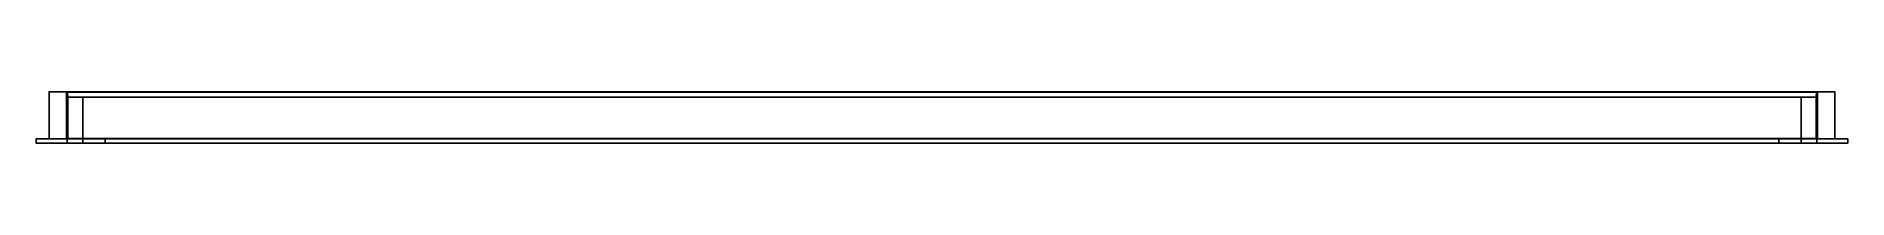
# Model space of a CAD drawing. Extents: x -250 to 250, y -14 to 0.
import ezdxf

# ---------------------------------------------------------------- set-up
doc = ezdxf.new("R2010")
doc.units = 0
doc.layers.add('METAL', color=40, linetype='CONTINUOUS')
doc.layers.add('METAL2', color=140, linetype='CONTINUOUS')

msp = doc.modelspace()

# ---------------------------------------------------------------- linework, layer by layer
at = {"layer": 'METAL'}
for points in [[(241.52, -1.52, 4.46), (-241.51, -1.52, 4.46), (-241.51, 0, 4.46), (241.52, 0, 4.46)], [(-241.51, 0, 4.46), (-241.51, 0, 7.39), (241.52, 0, 7.39), (241.52, 0, 4.46)], [(-241.51, 0, 7.39), (-241.51, -1.52, 7.39), (-241.51, -1.52, 32.11), (-241.51, 0, 32.11)], [(-241.51, 0, 4.46), (-241.51, -1.52, 4.46), (-241.51, -1.52, 7.39), (-241.51, 0, 7.39)], [(-241.51, 0, 32.11), (241.52, 0, 32.11), (241.52, 0, 7.39), (-241.51, 0, 7.39)], [(241.52, 0, 7.39), (241.52, 0, 32.11), (241.52, -1.52, 32.11), (241.52, -1.52, 7.39)], [(241.52, 0, 4.46), (241.52, 0, 7.39), (241.52, -1.52, 7.39), (241.52, -1.52, 4.46)], [(-241.51, 0, 41.72), (241.52, 0, 41.72), (241.52, 0, 32.11), (-241.51, 0, 32.11)], [(-241.51, -1.52, 41.72), (241.52, -1.52, 41.72), (241.52, 0, 41.72), (-241.51, 0, 41.72)], [(-241.51, 0, 32.11), (-241.51, -1.52, 32.11), (-241.51, -1.52, 41.72), (-241.51, 0, 41.72)], [(-241.51, -1.52, 41.72), (-241.51, -12.92, 41.72), (241.52, -12.92, 41.72), (241.52, -1.52, 41.72)], [(-241.51, -12.92, 32.11), (-241.51, -12.92, 41.72), (-241.51, -1.52, 41.72), (-241.51, -1.52, 32.11)], [(-241.51, -12.92, 4.46), (-241.51, -12.92, 7.39), (-241.51, -1.52, 7.39), (-241.51, -1.52, 4.46)], [(-241.51, -1.52, 4.46), (241.52, -1.52, 4.46), (241.52, -12.92, 4.46), (-241.51, -12.92, 4.46)], [(-241.51, -1.52, 32.11), (-241.51, -1.52, 7.39), (-241.31, -1.52, 7.39), (-241.31, -1.52, 32.11)], [(-241.51, -12.92, 32.11), (-241.51, -1.52, 32.11), (-241.31, -1.52, 32.11), (-241.31, -12.92, 32.11)], [(-241.51, -1.52, 7.39), (-241.51, -12.92, 7.39), (-241.31, -12.92, 7.39), (-241.31, -1.52, 7.39)], [(-241.4, -0.12, 4.58), (-241.37, -1.52, 4.6), (241.37, -1.52, 4.6), (241.4, -0.12, 4.58)], [(241.37, -0.14, 32.11), (241.4, -0.12, 41.6), (-241.4, -0.12, 41.6), (-241.37, -0.14, 32.11)], [(241.4, -0.12, 41.6), (241.37, -1.52, 41.58), (-241.37, -1.52, 41.58), (-241.4, -0.12, 41.6)], [(241.37, -0.14, 7.39), (-241.37, -0.14, 7.39), (-241.4, -0.12, 4.58), (241.4, -0.12, 4.58)], [(-241.37, -1.52, 41.58), (-241.31, -1.52, 32.11), (-241.37, -0.14, 32.11), (-241.4, -0.12, 41.6)], [(-241.31, -1.52, 7.39), (-241.37, -1.52, 4.6), (-241.4, -0.12, 4.58), (-241.37, -0.14, 7.39)], [(-241.31, -1.52, 32.11), (-241.31, -1.52, 7.39), (-241.37, -0.14, 7.39), (-241.37, -0.14, 32.11)], [(241.37, -0.14, 7.39), (241.37, -0.14, 32.11), (-241.37, -0.14, 32.11), (-241.37, -0.14, 7.39)], [(241.37, -12.92, 41.58), (-241.37, -12.92, 41.58), (-241.37, -1.52, 41.58), (241.37, -1.52, 41.58)], [(-241.37, -1.52, 41.58), (-241.37, -12.92, 41.58), (-241.31, -12.92, 32.11), (-241.31, -1.52, 32.11)], [(-241.31, -1.52, 7.39), (-241.31, -12.92, 7.39), (-241.37, -12.92, 4.6), (-241.37, -1.52, 4.6)], [(241.37, -12.92, 4.6), (241.37, -1.52, 4.6), (-241.37, -1.52, 4.6), (-241.37, -12.92, 4.6)], [(241.37, -1.52, 41.58), (241.4, -0.12, 41.6), (241.37, -0.14, 32.11), (241.32, -1.52, 32.11)], [(241.32, -1.52, 7.39), (241.37, -0.14, 7.39), (241.4, -0.12, 4.58), (241.37, -1.52, 4.6)], [(241.32, -1.52, 32.11), (241.37, -0.14, 32.11), (241.37, -0.14, 7.39), (241.32, -1.52, 7.39)], [(241.37, -1.52, 41.58), (241.32, -1.52, 32.11), (241.32, -12.92, 32.11), (241.37, -12.92, 41.58)], [(241.32, -1.52, 7.39), (241.37, -1.52, 4.6), (241.37, -12.92, 4.6), (241.32, -12.92, 7.39)], [(241.52, -1.52, 7.39), (241.52, -1.52, 32.11), (241.32, -1.52, 32.11), (241.32, -1.52, 7.39)], [(241.52, -1.52, 32.11), (241.52, -12.92, 32.11), (241.32, -12.92, 32.11), (241.32, -1.52, 32.11)], [(241.52, -12.92, 7.39), (241.52, -1.52, 7.39), (241.32, -1.52, 7.39), (241.32, -12.92, 7.39)], [(241.52, 0, 32.11), (241.52, 0, 41.72), (241.52, -1.52, 41.72), (241.52, -1.52, 32.11)], [(241.52, -12.92, 32.11), (241.52, -1.52, 32.11), (241.52, -1.52, 41.72), (241.52, -12.92, 41.72)], [(241.52, -12.92, 4.46), (241.52, -1.52, 4.46), (241.52, -1.52, 7.39), (241.52, -12.92, 7.39)], [(241.52, -12.92, 41.72), (-241.51, -12.92, 41.72), (-241.37, -12.92, 41.58), (241.37, -12.92, 41.58)], [(-241.51, -12.92, 41.72), (-241.51, -12.92, 32.11), (-241.31, -12.92, 32.11), (-241.37, -12.92, 41.58)], [(-241.51, -12.92, 7.39), (-241.51, -12.92, 4.46), (-241.37, -12.92, 4.6), (-241.31, -12.92, 7.39)], [(-241.51, -12.92, 4.46), (241.52, -12.92, 4.46), (241.37, -12.92, 4.6), (-241.37, -12.92, 4.6)], [(-241.42, -14.28, 45.27), (241.43, -14.28, 45.27), (241.43, -13.01, 45.27), (-241.42, -13.01, 45.27)], [(-241.42, -13.01), (-241.42, -13.01, 6.15), (241.43, -13.01, 6.15), (241.43, -13.01)], [(-241.42, -13.01), (241.43, -13.01), (241.43, -14.28), (-241.42, -14.28)], [(-241.42, -13.01, 45.27), (241.43, -13.01, 45.27), (241.43, -13.01, 33.36), (-241.42, -13.01, 33.36)], [(241.43, -14.28, 6.15), (241.43, -13.01, 6.15), (-241.42, -13.01, 6.15), (-241.42, -14.28, 6.15)], [(-241.42, -14.28, 33.36), (-241.42, -13.01, 33.36), (241.43, -13.01, 33.36), (241.43, -14.28, 33.36)], [(-241.42, -14.28), (241.43, -14.28), (241.43, -14.28, 6.15), (-241.42, -14.28, 6.15)], [(-241.42, -14.28, 45.27), (-241.42, -14.28, 33.36), (241.43, -14.28, 33.36), (241.43, -14.28, 45.27)], [(241.52, -12.92, 32.11), (241.52, -12.92, 41.72), (241.37, -12.92, 41.58), (241.32, -12.92, 32.11)], [(241.52, -12.92, 4.46), (241.52, -12.92, 7.39), (241.32, -12.92, 7.39), (241.37, -12.92, 4.6)]]:
    msp.add_3dface(points, dxfattribs=at)
at = {"layer": 'METAL2'}
for points in [[(-246.43, 0, 32.19), (-246.43, 0, 29.12), (-246.43, -13.06, 29.12), (-246.43, -13.06, 32.19)], [(-246.43, 0, 32.19), (-241.63, 0, 32.19), (-241.63, 0, 29.12), (-246.43, 0, 29.12)], [(-246.43, 0, 29.12), (-241.63, 0, 29.12), (-241.63, -13.06, 29.12), (-246.43, -13.06, 29.12)], [(-246.43, -13.06, 32.19), (-241.63, -13.06, 32.19), (-241.63, 0, 32.19), (-246.43, 0, 32.19)], [(-246.43, 0, 10.43), (-246.43, 0, 7.36), (-246.43, -13.06, 7.36), (-246.43, -13.06, 10.43)], [(-246.43, 0, 10.43), (-241.63, 0, 10.43), (-241.63, 0, 7.36), (-246.43, 0, 7.36)], [(-246.43, 0, 7.36), (-241.63, 0, 7.36), (-241.63, -13.06, 7.36), (-246.43, -13.06, 7.36)], [(-246.43, -13.06, 10.43), (-241.63, -13.06, 10.43), (-241.63, 0, 10.43), (-246.43, 0, 10.43)], [(-241.63, 0, 32.19), (-241.63, -13.06, 32.19), (-241.63, -13.06, 29.12), (-241.63, 0, 29.12)], [(-241.63, 0, 10.43), (-241.63, -13.06, 10.43), (-241.63, -13.06, 7.36), (-241.63, 0, 7.36)], [(-241.42, -13.01, 32.18), (-237.14, -13.01, 32.18), (-237.14, -1.53, 32.18), (-241.42, -1.53, 32.18)], [(-237.14, -13.01, 7.32), (-241.42, -13.01, 7.32), (-241.42, -1.53, 7.32), (-237.14, -1.53, 7.32)], [(-241.42, -1.53, 32.18), (-237.14, -1.53, 32.18), (-237.14, -1.53, 7.32), (-241.42, -1.53, 7.32)], [(-241.42, -13.01, 7.32), (-241.42, -13.01, 32.18), (-241.42, -1.53, 32.18), (-241.42, -1.53, 7.32)], [(-237.14, -13.01, 32.18), (-237.14, -13.01, 7.32), (-237.14, -1.53, 7.32), (-237.14, -1.53, 32.18)], [(241.43, -13.01, 32.18), (241.43, -1.53, 32.18), (237.14, -1.53, 32.18), (237.14, -13.01, 32.18)], [(237.14, -13.01, 7.32), (237.14, -1.53, 7.32), (241.43, -1.53, 7.32), (241.43, -13.01, 7.32)], [(241.43, -1.53, 32.18), (241.43, -1.53, 7.32), (237.14, -1.53, 7.32), (237.14, -1.53, 32.18)], [(237.14, -13.01, 32.18), (237.14, -1.53, 32.18), (237.14, -1.53, 7.32), (237.14, -13.01, 7.32)], [(241.43, -13.01, 7.32), (241.43, -1.53, 7.32), (241.43, -1.53, 32.18), (241.43, -13.01, 32.18)], [(241.63, 0, 32.19), (241.63, 0, 29.12), (241.63, -13.06, 29.12), (241.63, -13.06, 32.19)], [(246.43, 0, 32.19), (246.43, 0, 29.12), (241.63, 0, 29.12), (241.63, 0, 32.19)], [(246.43, 0, 29.12), (246.43, -13.06, 29.12), (241.63, -13.06, 29.12), (241.63, 0, 29.12)], [(246.43, -13.06, 32.19), (246.43, 0, 32.19), (241.63, 0, 32.19), (241.63, -13.06, 32.19)], [(241.63, 0, 10.43), (241.63, 0, 7.36), (241.63, -13.06, 7.36), (241.63, -13.06, 10.43)], [(246.43, 0, 10.43), (246.43, 0, 7.36), (241.63, 0, 7.36), (241.63, 0, 10.43)], [(246.43, 0, 7.36), (246.43, -13.06, 7.36), (241.63, -13.06, 7.36), (241.63, 0, 7.36)], [(246.43, -13.06, 10.43), (246.43, 0, 10.43), (241.63, 0, 10.43), (241.63, -13.06, 10.43)], [(246.43, 0, 32.19), (246.43, -13.06, 32.19), (246.43, -13.06, 29.12), (246.43, 0, 29.12)], [(246.43, 0, 10.43), (246.43, -13.06, 10.43), (246.43, -13.06, 7.36), (246.43, 0, 7.36)], [(-250, -13.01, 7.32), (-250, -14.28, 7.32), (-250, -14.28, 32.18), (-250, -13.01, 32.18)], [(-250, -13.01, 32.18), (-241.42, -13.01, 32.18), (-241.42, -13.01, 7.32), (-250, -13.01, 7.32)], [(-250, -13.01, 45.27), (-250, -14.28, 45.27), (-241.42, -14.28, 45.27), (-241.42, -13.01, 45.27)], [(-250, -14.28), (-250, -13.01), (-241.42, -13.01), (-241.42, -14.28)], [(-250, -13.01), (-250, -14.28), (-250, -14.28, 6.15), (-250, -13.01, 6.15)], [(-250, -14.28, 45.27), (-250, -13.01, 45.27), (-250, -13.01, 33.36), (-250, -14.28, 33.36)], [(-250, -13.01, 45.27), (-241.42, -13.01, 45.27), (-241.42, -13.01, 33.36), (-250, -13.01, 33.36)], [(-241.42, -13.01), (-250, -13.01), (-250, -13.01, 6.15), (-241.42, -13.01, 6.15)], [(-250, -13.01, 6.15), (-250, -14.28, 6.15), (-250, -14.28, 7.32), (-250, -13.01, 7.32)], [(-250, -14.28, 33.36), (-250, -13.01, 33.36), (-250, -13.01, 32.18), (-250, -14.28, 32.18)], [(-250, -13.01, 33.36), (-241.42, -13.01, 33.36), (-241.42, -13.01, 32.18), (-250, -13.01, 32.18)], [(-241.42, -13.01, 6.15), (-250, -13.01, 6.15), (-250, -13.01, 7.32), (-241.42, -13.01, 7.32)], [(-250, -14.28, 7.32), (-241.42, -14.28, 7.32), (-241.42, -14.28, 32.18), (-250, -14.28, 32.18)], [(-250, -14.28), (-241.42, -14.28), (-241.42, -14.28, 6.15), (-250, -14.28, 6.15)], [(-241.42, -14.28, 45.27), (-250, -14.28, 45.27), (-250, -14.28, 33.36), (-241.42, -14.28, 33.36)], [(-250, -14.28, 6.15), (-241.42, -14.28, 6.15), (-241.42, -14.28, 7.32), (-250, -14.28, 7.32)], [(-241.42, -14.28, 33.36), (-250, -14.28, 33.36), (-250, -14.28, 32.18), (-241.42, -14.28, 32.18)], [(-246.43, -13.06, 29.12), (-241.63, -13.06, 29.12), (-241.63, -13.06, 32.19), (-246.43, -13.06, 32.19)], [(-246.43, -13.06, 7.36), (-241.63, -13.06, 7.36), (-241.63, -13.06, 10.43), (-246.43, -13.06, 10.43)], [(-241.42, -13.01, 7.32), (-241.42, -14.28, 7.32), (-241.42, -14.28, 6.15), (-241.42, -13.01, 6.15)], [(-241.42, -14.28, 32.18), (-241.42, -13.01, 32.18), (-241.42, -13.01, 33.36), (-241.42, -14.28, 33.36)], [(-241.42, -14.28, 32.18), (-237.14, -14.28, 32.18), (-237.14, -13.01, 32.18), (-241.42, -13.01, 32.18)], [(-241.42, -13.01, 7.32), (-237.14, -13.01, 7.32), (-237.14, -14.28, 7.32), (-241.42, -14.28, 7.32)], [(-241.42, -14.28, 7.32), (-237.14, -14.28, 7.32), (-237.14, -14.28, 32.18), (-241.42, -14.28, 32.18)], [(-231, -13.01, 32.18), (-231, -13.01, 7.32), (-237.14, -13.01, 7.32), (-237.14, -13.01, 32.18)], [(-231, -14.28, 32.18), (-231, -13.01, 32.18), (-237.14, -13.01, 32.18), (-237.14, -14.28, 32.18)], [(-231, -13.01, 7.32), (-231, -14.28, 7.32), (-237.14, -14.28, 7.32), (-237.14, -13.01, 7.32)], [(-231, -14.28, 7.32), (-231, -14.28, 32.18), (-237.14, -14.28, 32.18), (-237.14, -14.28, 7.32)], [(-231, -14.28, 32.18), (-231, -14.28, 7.32), (-231, -13.01, 7.32), (-231, -13.01, 32.18)], [(231, -13.01, 32.18), (237.14, -13.01, 32.18), (237.14, -13.01, 7.32), (231, -13.01, 7.32)], [(231, -14.28, 32.18), (237.14, -14.28, 32.18), (237.14, -13.01, 32.18), (231, -13.01, 32.18)], [(231, -13.01, 7.32), (237.14, -13.01, 7.32), (237.14, -14.28, 7.32), (231, -14.28, 7.32)], [(231, -14.28, 32.18), (231, -13.01, 32.18), (231, -13.01, 7.32), (231, -14.28, 7.32)], [(231, -14.28, 7.32), (237.14, -14.28, 7.32), (237.14, -14.28, 32.18), (231, -14.28, 32.18)], [(241.43, -14.28, 32.18), (241.43, -13.01, 32.18), (237.14, -13.01, 32.18), (237.14, -14.28, 32.18)], [(241.43, -13.01, 7.32), (241.43, -14.28, 7.32), (237.14, -14.28, 7.32), (237.14, -13.01, 7.32)], [(241.43, -14.28, 7.32), (241.43, -14.28, 32.18), (237.14, -14.28, 32.18), (237.14, -14.28, 7.32)], [(250, -13.01, 32.18), (250, -13.01, 7.32), (241.43, -13.01, 7.32), (241.43, -13.01, 32.18)], [(250, -13.01, 45.27), (241.43, -13.01, 45.27), (241.43, -14.28, 45.27), (250, -14.28, 45.27)], [(250, -14.28), (241.43, -14.28), (241.43, -13.01), (250, -13.01)], [(250, -13.01, 45.27), (250, -13.01, 33.36), (241.43, -13.01, 33.36), (241.43, -13.01, 45.27)], [(241.43, -13.01), (241.43, -13.01, 6.15), (250, -13.01, 6.15), (250, -13.01)], [(250, -13.01, 33.36), (250, -13.01, 32.18), (241.43, -13.01, 32.18), (241.43, -13.01, 33.36)], [(241.43, -13.01, 6.15), (241.43, -13.01, 7.32), (250, -13.01, 7.32), (250, -13.01, 6.15)], [(241.43, -13.01, 7.32), (241.43, -13.01, 6.15), (241.43, -14.28, 6.15), (241.43, -14.28, 7.32)], [(241.43, -14.28, 32.18), (241.43, -14.28, 33.36), (241.43, -13.01, 33.36), (241.43, -13.01, 32.18)], [(250, -14.28, 7.32), (250, -14.28, 32.18), (241.43, -14.28, 32.18), (241.43, -14.28, 7.32)], [(250, -14.28), (250, -14.28, 6.15), (241.43, -14.28, 6.15), (241.43, -14.28)], [(241.43, -14.28, 45.27), (241.43, -14.28, 33.36), (250, -14.28, 33.36), (250, -14.28, 45.27)], [(250, -14.28, 6.15), (250, -14.28, 7.32), (241.43, -14.28, 7.32), (241.43, -14.28, 6.15)], [(241.43, -14.28, 33.36), (241.43, -14.28, 32.18), (250, -14.28, 32.18), (250, -14.28, 33.36)], [(246.43, -13.06, 29.12), (246.43, -13.06, 32.19), (241.63, -13.06, 32.19), (241.63, -13.06, 29.12)], [(246.43, -13.06, 7.36), (246.43, -13.06, 10.43), (241.63, -13.06, 10.43), (241.63, -13.06, 7.36)], [(250, -13.01, 7.32), (250, -13.01, 32.18), (250, -14.28, 32.18), (250, -14.28, 7.32)], [(250, -13.01), (250, -13.01, 6.15), (250, -14.28, 6.15), (250, -14.28)], [(250, -14.28, 45.27), (250, -14.28, 33.36), (250, -13.01, 33.36), (250, -13.01, 45.27)], [(250, -13.01, 6.15), (250, -13.01, 7.32), (250, -14.28, 7.32), (250, -14.28, 6.15)], [(250, -14.28, 33.36), (250, -14.28, 32.18), (250, -13.01, 32.18), (250, -13.01, 33.36)]]:
    msp.add_3dface(points, dxfattribs=at)

doc.saveas('drawing.dxf')
